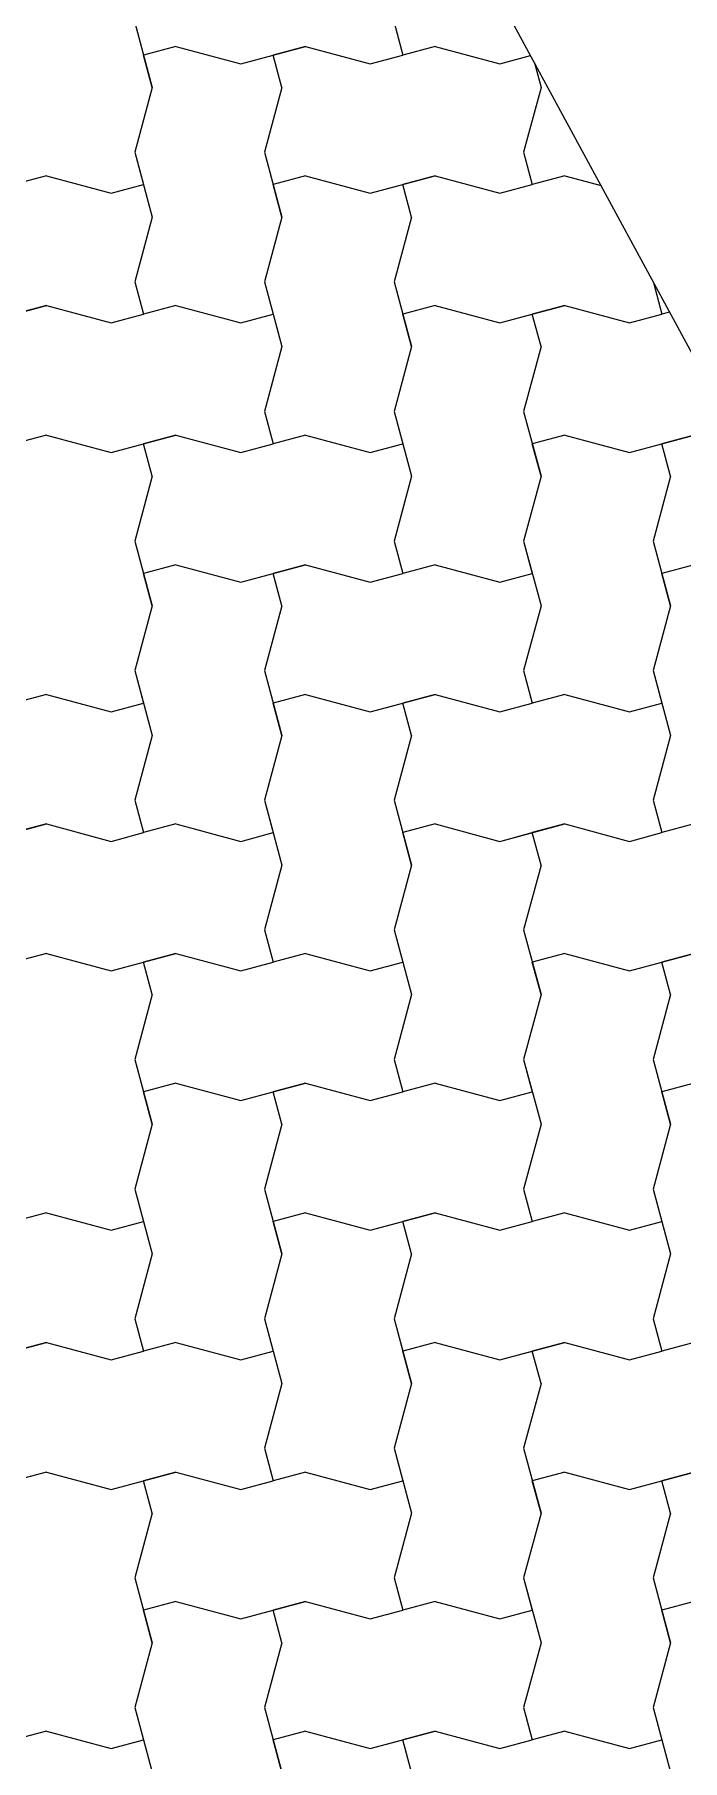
# Model space of a CAD drawing. Header units: metres. Extents: x -111189 to -108577, y -72951 to -72647.
# Drawn here: x -111163.842 to -111163.342, y -72947.889 to -72946.557 of the extents above; entities that cross this region are included whole.
import ezdxf

# ---------------------------------------------------------------- set-up
doc = ezdxf.new("R2010")
doc.units = ezdxf.units.M
doc.header["$MEASUREMENT"] = 0
doc.set_wipeout_variables(frame=1)
doc.linetypes.add('Wipeout_Contour', pattern=[1, 0, -1])
doc.layers.add('02 - PASSEIOS', color=7, linetype='Continuous')

# ---------------------------------------------------------------- blocks, each defined once
blk = doc.blocks.new('*X25', base_point=(-110957.0649, -73026.2797))
at = {"layer": '02 - PASSEIOS', "color": 253, "linetype": 'Continuous', "lineweight": 9}
for p, q in [((-111163.7649, -72946.548), (-111163.7515, -72946.598)), ((-111163.5649, -72946.548), (-111163.5582, -72946.573)), ((-111163.7332, -72946.5663), (-111163.7582, -72946.573)), ((-111163.7332, -72946.5663), (-111163.7582, -72946.573)), ((-111163.7332, -72946.5663), (-111163.6832, -72946.5797)), ((-111163.7332, -72946.5663), (-111163.6832, -72946.5797)), ((-111163.6832, -72946.5797), (-111163.6332, -72946.5663)), ((-111163.6332, -72946.5663), (-111163.6582, -72946.573)), ((-111163.6332, -72946.5663), (-111163.5832, -72946.5797)), ((-111163.6332, -72946.5663), (-111163.5832, -72946.5797)), ((-111163.5332, -72946.5663), (-111163.5582, -72946.573)), ((-111163.5332, -72946.5663), (-111163.4832, -72946.5797)), ((-111163.7515, -72946.598), (-111163.7582, -72946.573)), ((-111163.6832, -72946.5797), (-111163.6582, -72946.573)), ((-111163.6515, -72946.598), (-111163.6582, -72946.573)), ((-111163.5832, -72946.5797), (-111163.5582, -72946.573)), ((-111163.5832, -72946.5797), (-111163.5582, -72946.573)), ((-111163.4832, -72946.5797), (-111163.4596, -72946.5734)), ((-111163.4566, -72946.579), (-111163.4515, -72946.598)), ((-111163.7515, -72946.598), (-111163.7649, -72946.648)), ((-111163.7515, -72946.598), (-111163.7649, -72946.648)), ((-111163.6515, -72946.598), (-111163.6649, -72946.648)), ((-111163.4515, -72946.598), (-111163.4649, -72946.648)), ((-111163.7649, -72946.648), (-111163.7582, -72946.673)), ((-111163.7649, -72946.648), (-111163.7515, -72946.698)), ((-111163.6649, -72946.648), (-111163.6515, -72946.698)), ((-111163.4649, -72946.648), (-111163.4582, -72946.673)), ((-111163.8332, -72946.6663), (-111163.8582, -72946.673)), ((-111163.8332, -72946.6663), (-111163.7832, -72946.6797)), ((-111163.7832, -72946.6797), (-111163.7582, -72946.673)), ((-111163.6332, -72946.6663), (-111163.6582, -72946.673)), ((-111163.6332, -72946.6663), (-111163.6582, -72946.673)), ((-111163.6515, -72946.698), (-111163.6582, -72946.673)), ((-111163.6332, -72946.6663), (-111163.5832, -72946.6797)), ((-111163.6332, -72946.6663), (-111163.5832, -72946.6797)), ((-111163.5832, -72946.6797), (-111163.5332, -72946.6663)), ((-111163.5832, -72946.6797), (-111163.5582, -72946.673)), ((-111163.5332, -72946.6663), (-111163.5582, -72946.673)), ((-111163.5515, -72946.698), (-111163.5582, -72946.673)), ((-111163.5332, -72946.6663), (-111163.4832, -72946.6797)), ((-111163.5332, -72946.6663), (-111163.4832, -72946.6797)), ((-111163.4832, -72946.6797), (-111163.4582, -72946.673)), ((-111163.4832, -72946.6797), (-111163.4582, -72946.673)), ((-111163.4332, -72946.6663), (-111163.4582, -72946.673)), ((-111163.4332, -72946.6663), (-111163.4052, -72946.6738)), ((-111163.7515, -72946.698), (-111163.7649, -72946.748)), ((-111163.6515, -72946.698), (-111163.6649, -72946.748)), ((-111163.6515, -72946.698), (-111163.6649, -72946.748)), ((-111163.5515, -72946.698), (-111163.5649, -72946.748)), ((-111163.7649, -72946.748), (-111163.7582, -72946.773)), ((-111163.6649, -72946.748), (-111163.6582, -72946.773)), ((-111163.6649, -72946.748), (-111163.6515, -72946.798)), ((-111163.5649, -72946.748), (-111163.5515, -72946.798)), ((-111163.3647, -72946.7486), (-111163.3582, -72946.773)), ((-111163.8832, -72946.7797), (-111163.8332, -72946.7663)), ((-111163.8332, -72946.7663), (-111163.8582, -72946.773)), ((-111163.8332, -72946.7663), (-111163.7832, -72946.7797)), ((-111163.8332, -72946.7663), (-111163.7832, -72946.7797)), ((-111163.7332, -72946.7663), (-111163.7582, -72946.773)), ((-111163.7332, -72946.7663), (-111163.6832, -72946.7797)), ((-111163.5332, -72946.7663), (-111163.5582, -72946.773)), ((-111163.5332, -72946.7663), (-111163.5582, -72946.773)), ((-111163.5332, -72946.7663), (-111163.4832, -72946.7797)), ((-111163.5332, -72946.7663), (-111163.4832, -72946.7797)), ((-111163.4832, -72946.7797), (-111163.4332, -72946.7663)), ((-111163.4332, -72946.7663), (-111163.4582, -72946.773)), ((-111163.4332, -72946.7663), (-111163.3832, -72946.7797)), ((-111163.4332, -72946.7663), (-111163.3832, -72946.7797)), ((-111163.7832, -72946.7797), (-111163.7582, -72946.773)), ((-111163.7832, -72946.7797), (-111163.7582, -72946.773)), ((-111163.6832, -72946.7797), (-111163.6582, -72946.773)), ((-111163.5515, -72946.798), (-111163.5582, -72946.773)), ((-111163.4832, -72946.7797), (-111163.4582, -72946.773)), ((-111163.4515, -72946.798), (-111163.4582, -72946.773)), ((-111163.3832, -72946.7797), (-111163.3582, -72946.773)), ((-111163.3832, -72946.7797), (-111163.3582, -72946.773)), ((-111163.3523, -72946.7715), (-111163.3582, -72946.773)), ((-111163.6515, -72946.798), (-111163.6649, -72946.848)), ((-111163.5515, -72946.798), (-111163.5649, -72946.848)), ((-111163.5515, -72946.798), (-111163.5649, -72946.848)), ((-111163.4515, -72946.798), (-111163.4649, -72946.848)), ((-111163.6649, -72946.848), (-111163.6582, -72946.873)), ((-111163.5649, -72946.848), (-111163.5582, -72946.873)), ((-111163.5649, -72946.848), (-111163.5515, -72946.898)), ((-111163.4649, -72946.848), (-111163.4515, -72946.898)), ((-111163.8332, -72946.8663), (-111163.8582, -72946.873)), ((-111163.8332, -72946.8663), (-111163.8582, -72946.873)), ((-111163.8332, -72946.8663), (-111163.7832, -72946.8797)), ((-111163.8332, -72946.8663), (-111163.7832, -72946.8797)), ((-111163.7832, -72946.8797), (-111163.7332, -72946.8663)), ((-111163.7832, -72946.8797), (-111163.7582, -72946.873)), ((-111163.7332, -72946.8663), (-111163.7582, -72946.873)), ((-111163.7515, -72946.898), (-111163.7582, -72946.873)), ((-111163.7332, -72946.8663), (-111163.6832, -72946.8797)), ((-111163.7332, -72946.8663), (-111163.6832, -72946.8797)), ((-111163.6832, -72946.8797), (-111163.6582, -72946.873)), ((-111163.6832, -72946.8797), (-111163.6582, -72946.873)), ((-111163.6332, -72946.8663), (-111163.6582, -72946.873)), ((-111163.6332, -72946.8663), (-111163.5832, -72946.8797)), ((-111163.5832, -72946.8797), (-111163.5582, -72946.873)), ((-111163.4332, -72946.8663), (-111163.4582, -72946.873)), ((-111163.4332, -72946.8663), (-111163.4582, -72946.873)), ((-111163.4515, -72946.898), (-111163.4582, -72946.873)), ((-111163.4332, -72946.8663), (-111163.3832, -72946.8797)), ((-111163.4332, -72946.8663), (-111163.3832, -72946.8797)), ((-111163.3832, -72946.8797), (-111163.3332, -72946.8663)), ((-111163.3832, -72946.8797), (-111163.3582, -72946.873)), ((-111163.3332, -72946.8663), (-111163.3582, -72946.873)), ((-111163.3515, -72946.898), (-111163.3582, -72946.873)), ((-111163.7515, -72946.898), (-111163.7649, -72946.948)), ((-111163.5515, -72946.898), (-111163.5649, -72946.948)), ((-111163.4515, -72946.898), (-111163.4649, -72946.948)), ((-111163.4515, -72946.898), (-111163.4649, -72946.948)), ((-111163.3515, -72946.898), (-111163.3649, -72946.948)), ((-111163.7649, -72946.948), (-111163.7515, -72946.998)), ((-111163.5649, -72946.948), (-111163.5582, -72946.973)), ((-111163.4649, -72946.948), (-111163.4582, -72946.973)), ((-111163.4649, -72946.948), (-111163.4515, -72946.998)), ((-111163.3649, -72946.948), (-111163.3515, -72946.998)), ((-111163.7332, -72946.9663), (-111163.7582, -72946.973)), ((-111163.7332, -72946.9663), (-111163.7582, -72946.973)), ((-111163.7332, -72946.9663), (-111163.6832, -72946.9797)), ((-111163.7332, -72946.9663), (-111163.6832, -72946.9797)), ((-111163.6832, -72946.9797), (-111163.6332, -72946.9663)), ((-111163.6332, -72946.9663), (-111163.6582, -72946.973)), ((-111163.6332, -72946.9663), (-111163.5832, -72946.9797)), ((-111163.6332, -72946.9663), (-111163.5832, -72946.9797)), ((-111163.5332, -72946.9663), (-111163.5582, -72946.973)), ((-111163.5332, -72946.9663), (-111163.4832, -72946.9797)), ((-111163.3332, -72946.9663), (-111163.3582, -72946.973)), ((-111163.3332, -72946.9663), (-111163.3582, -72946.973)), ((-111163.7515, -72946.998), (-111163.7582, -72946.973)), ((-111163.6832, -72946.9797), (-111163.6582, -72946.973)), ((-111163.6515, -72946.998), (-111163.6582, -72946.973)), ((-111163.5832, -72946.9797), (-111163.5582, -72946.973)), ((-111163.5832, -72946.9797), (-111163.5582, -72946.973)), ((-111163.4832, -72946.9797), (-111163.4582, -72946.973)), ((-111163.3515, -72946.998), (-111163.3582, -72946.973)), ((-111163.7515, -72946.998), (-111163.7649, -72947.048)), ((-111163.7515, -72946.998), (-111163.7649, -72947.048)), ((-111163.6515, -72946.998), (-111163.6649, -72947.048)), ((-111163.4515, -72946.998), (-111163.4649, -72947.048)), ((-111163.3515, -72946.998), (-111163.3649, -72947.048)), ((-111163.3515, -72946.998), (-111163.3649, -72947.048)), ((-111163.7649, -72947.048), (-111163.7582, -72947.073)), ((-111163.7649, -72947.048), (-111163.7515, -72947.098)), ((-111163.6649, -72947.048), (-111163.6515, -72947.098)), ((-111163.4649, -72947.048), (-111163.4582, -72947.073)), ((-111163.3649, -72947.048), (-111163.3582, -72947.073)), ((-111163.3649, -72947.048), (-111163.3515, -72947.098)), ((-111163.8332, -72947.0663), (-111163.8582, -72947.073)), ((-111163.8332, -72947.0663), (-111163.7832, -72947.0797)), ((-111163.7832, -72947.0797), (-111163.7582, -72947.073)), ((-111163.6332, -72947.0663), (-111163.6582, -72947.073)), ((-111163.6332, -72947.0663), (-111163.6582, -72947.073)), ((-111163.6515, -72947.098), (-111163.6582, -72947.073)), ((-111163.6332, -72947.0663), (-111163.5832, -72947.0797)), ((-111163.6332, -72947.0663), (-111163.5832, -72947.0797)), ((-111163.5832, -72947.0797), (-111163.5332, -72947.0663)), ((-111163.5832, -72947.0797), (-111163.5582, -72947.073)), ((-111163.5332, -72947.0663), (-111163.5582, -72947.073)), ((-111163.5515, -72947.098), (-111163.5582, -72947.073)), ((-111163.5332, -72947.0663), (-111163.4832, -72947.0797)), ((-111163.5332, -72947.0663), (-111163.4832, -72947.0797)), ((-111163.4832, -72947.0797), (-111163.4582, -72947.073)), ((-111163.4832, -72947.0797), (-111163.4582, -72947.073)), ((-111163.4332, -72947.0663), (-111163.4582, -72947.073)), ((-111163.4332, -72947.0663), (-111163.3832, -72947.0797)), ((-111163.3832, -72947.0797), (-111163.3582, -72947.073)), ((-111163.7515, -72947.098), (-111163.7649, -72947.148)), ((-111163.6515, -72947.098), (-111163.6649, -72947.148)), ((-111163.6515, -72947.098), (-111163.6649, -72947.148)), ((-111163.5515, -72947.098), (-111163.5649, -72947.148)), ((-111163.3515, -72947.098), (-111163.3649, -72947.148)), ((-111163.7649, -72947.148), (-111163.7582, -72947.173)), ((-111163.6649, -72947.148), (-111163.6582, -72947.173)), ((-111163.6649, -72947.148), (-111163.6515, -72947.198)), ((-111163.5649, -72947.148), (-111163.5515, -72947.198)), ((-111163.3649, -72947.148), (-111163.3582, -72947.173)), ((-111163.8832, -72947.1797), (-111163.8332, -72947.1663)), ((-111163.8332, -72947.1663), (-111163.8582, -72947.173)), ((-111163.8332, -72947.1663), (-111163.7832, -72947.1797)), ((-111163.8332, -72947.1663), (-111163.7832, -72947.1797)), ((-111163.7332, -72947.1663), (-111163.7582, -72947.173)), ((-111163.7332, -72947.1663), (-111163.6832, -72947.1797)), ((-111163.5332, -72947.1663), (-111163.5582, -72947.173)), ((-111163.5332, -72947.1663), (-111163.5582, -72947.173)), ((-111163.5332, -72947.1663), (-111163.4832, -72947.1797)), ((-111163.5332, -72947.1663), (-111163.4832, -72947.1797)), ((-111163.4832, -72947.1797), (-111163.4332, -72947.1663)), ((-111163.4332, -72947.1663), (-111163.4582, -72947.173)), ((-111163.4332, -72947.1663), (-111163.3832, -72947.1797)), ((-111163.4332, -72947.1663), (-111163.3832, -72947.1797)), ((-111163.3332, -72947.1663), (-111163.3582, -72947.173)), ((-111163.7832, -72947.1797), (-111163.7582, -72947.173)), ((-111163.7832, -72947.1797), (-111163.7582, -72947.173)), ((-111163.6832, -72947.1797), (-111163.6582, -72947.173)), ((-111163.5515, -72947.198), (-111163.5582, -72947.173)), ((-111163.4832, -72947.1797), (-111163.4582, -72947.173)), ((-111163.4515, -72947.198), (-111163.4582, -72947.173)), ((-111163.3832, -72947.1797), (-111163.3582, -72947.173)), ((-111163.3832, -72947.1797), (-111163.3582, -72947.173)), ((-111163.6515, -72947.198), (-111163.6649, -72947.248)), ((-111163.5515, -72947.198), (-111163.5649, -72947.248)), ((-111163.5515, -72947.198), (-111163.5649, -72947.248)), ((-111163.4515, -72947.198), (-111163.4649, -72947.248)), ((-111163.6649, -72947.248), (-111163.6582, -72947.273)), ((-111163.5649, -72947.248), (-111163.5582, -72947.273)), ((-111163.5649, -72947.248), (-111163.5515, -72947.298)), ((-111163.4649, -72947.248), (-111163.4515, -72947.298)), ((-111163.8332, -72947.2663), (-111163.8582, -72947.273)), ((-111163.8332, -72947.2663), (-111163.8582, -72947.273)), ((-111163.8332, -72947.2663), (-111163.7832, -72947.2797)), ((-111163.8332, -72947.2663), (-111163.7832, -72947.2797)), ((-111163.7832, -72947.2797), (-111163.7332, -72947.2663)), ((-111163.7832, -72947.2797), (-111163.7582, -72947.273)), ((-111163.7332, -72947.2663), (-111163.7582, -72947.273)), ((-111163.7515, -72947.298), (-111163.7582, -72947.273)), ((-111163.7332, -72947.2663), (-111163.6832, -72947.2797)), ((-111163.7332, -72947.2663), (-111163.6832, -72947.2797)), ((-111163.6832, -72947.2797), (-111163.6582, -72947.273)), ((-111163.6832, -72947.2797), (-111163.6582, -72947.273)), ((-111163.6332, -72947.2663), (-111163.6582, -72947.273)), ((-111163.6332, -72947.2663), (-111163.5832, -72947.2797)), ((-111163.5832, -72947.2797), (-111163.5582, -72947.273)), ((-111163.4332, -72947.2663), (-111163.4582, -72947.273)), ((-111163.4332, -72947.2663), (-111163.4582, -72947.273)), ((-111163.4515, -72947.298), (-111163.4582, -72947.273)), ((-111163.4332, -72947.2663), (-111163.3832, -72947.2797)), ((-111163.4332, -72947.2663), (-111163.3832, -72947.2797)), ((-111163.3832, -72947.2797), (-111163.3332, -72947.2663)), ((-111163.3832, -72947.2797), (-111163.3582, -72947.273)), ((-111163.3332, -72947.2663), (-111163.3582, -72947.273)), ((-111163.3515, -72947.298), (-111163.3582, -72947.273)), ((-111163.7515, -72947.298), (-111163.7649, -72947.348)), ((-111163.5515, -72947.298), (-111163.5649, -72947.348)), ((-111163.4515, -72947.298), (-111163.4649, -72947.348)), ((-111163.4515, -72947.298), (-111163.4649, -72947.348)), ((-111163.3515, -72947.298), (-111163.3649, -72947.348)), ((-111163.7649, -72947.348), (-111163.7515, -72947.398)), ((-111163.5649, -72947.348), (-111163.5582, -72947.373)), ((-111163.4649, -72947.348), (-111163.4582, -72947.373)), ((-111163.4649, -72947.348), (-111163.4515, -72947.398)), ((-111163.3649, -72947.348), (-111163.3515, -72947.398)), ((-111163.7332, -72947.3663), (-111163.7582, -72947.373)), ((-111163.7332, -72947.3663), (-111163.7582, -72947.373)), ((-111163.7332, -72947.3663), (-111163.6832, -72947.3797)), ((-111163.7332, -72947.3663), (-111163.6832, -72947.3797)), ((-111163.6832, -72947.3797), (-111163.6332, -72947.3663)), ((-111163.6332, -72947.3663), (-111163.6582, -72947.373)), ((-111163.6332, -72947.3663), (-111163.5832, -72947.3797)), ((-111163.6332, -72947.3663), (-111163.5832, -72947.3797)), ((-111163.5332, -72947.3663), (-111163.5582, -72947.373)), ((-111163.5332, -72947.3663), (-111163.4832, -72947.3797)), ((-111163.3332, -72947.3663), (-111163.3582, -72947.373)), ((-111163.3332, -72947.3663), (-111163.3582, -72947.373)), ((-111163.7515, -72947.398), (-111163.7582, -72947.373)), ((-111163.6832, -72947.3797), (-111163.6582, -72947.373)), ((-111163.6515, -72947.398), (-111163.6582, -72947.373)), ((-111163.5832, -72947.3797), (-111163.5582, -72947.373)), ((-111163.5832, -72947.3797), (-111163.5582, -72947.373)), ((-111163.4832, -72947.3797), (-111163.4582, -72947.373)), ((-111163.3515, -72947.398), (-111163.3582, -72947.373)), ((-111163.7515, -72947.398), (-111163.7649, -72947.448)), ((-111163.7515, -72947.398), (-111163.7649, -72947.448)), ((-111163.6515, -72947.398), (-111163.6649, -72947.448)), ((-111163.4515, -72947.398), (-111163.4649, -72947.448)), ((-111163.3515, -72947.398), (-111163.3649, -72947.448)), ((-111163.3515, -72947.398), (-111163.3649, -72947.448)), ((-111163.7649, -72947.448), (-111163.7582, -72947.473)), ((-111163.7649, -72947.448), (-111163.7515, -72947.498)), ((-111163.6649, -72947.448), (-111163.6515, -72947.498)), ((-111163.4649, -72947.448), (-111163.4582, -72947.473)), ((-111163.3649, -72947.448), (-111163.3582, -72947.473)), ((-111163.3649, -72947.448), (-111163.3515, -72947.498)), ((-111163.8332, -72947.4663), (-111163.8582, -72947.473)), ((-111163.8332, -72947.4663), (-111163.7832, -72947.4797)), ((-111163.7832, -72947.4797), (-111163.7582, -72947.473)), ((-111163.6332, -72947.4663), (-111163.6582, -72947.473)), ((-111163.6332, -72947.4663), (-111163.6582, -72947.473)), ((-111163.6515, -72947.498), (-111163.6582, -72947.473)), ((-111163.6332, -72947.4663), (-111163.5832, -72947.4797)), ((-111163.6332, -72947.4663), (-111163.5832, -72947.4797)), ((-111163.5832, -72947.4797), (-111163.5332, -72947.4663)), ((-111163.5832, -72947.4797), (-111163.5582, -72947.473)), ((-111163.5332, -72947.4663), (-111163.5582, -72947.473)), ((-111163.5515, -72947.498), (-111163.5582, -72947.473)), ((-111163.5332, -72947.4663), (-111163.4832, -72947.4797)), ((-111163.5332, -72947.4663), (-111163.4832, -72947.4797)), ((-111163.4832, -72947.4797), (-111163.4582, -72947.473)), ((-111163.4832, -72947.4797), (-111163.4582, -72947.473)), ((-111163.4332, -72947.4663), (-111163.4582, -72947.473)), ((-111163.4332, -72947.4663), (-111163.3832, -72947.4797)), ((-111163.3832, -72947.4797), (-111163.3582, -72947.473)), ((-111163.7515, -72947.498), (-111163.7649, -72947.548)), ((-111163.6515, -72947.498), (-111163.6649, -72947.548)), ((-111163.6515, -72947.498), (-111163.6649, -72947.548)), ((-111163.5515, -72947.498), (-111163.5649, -72947.548)), ((-111163.3515, -72947.498), (-111163.3649, -72947.548)), ((-111163.7649, -72947.548), (-111163.7582, -72947.573)), ((-111163.6649, -72947.548), (-111163.6582, -72947.573)), ((-111163.6649, -72947.548), (-111163.6515, -72947.598)), ((-111163.5649, -72947.548), (-111163.5515, -72947.598)), ((-111163.3649, -72947.548), (-111163.3582, -72947.573)), ((-111163.8832, -72947.5797), (-111163.8332, -72947.5663)), ((-111163.8332, -72947.5663), (-111163.8582, -72947.573)), ((-111163.8332, -72947.5663), (-111163.7832, -72947.5797)), ((-111163.8332, -72947.5663), (-111163.7832, -72947.5797)), ((-111163.7332, -72947.5663), (-111163.7582, -72947.573)), ((-111163.7332, -72947.5663), (-111163.6832, -72947.5797)), ((-111163.5332, -72947.5663), (-111163.5582, -72947.573)), ((-111163.5332, -72947.5663), (-111163.5582, -72947.573)), ((-111163.5332, -72947.5663), (-111163.4832, -72947.5797)), ((-111163.5332, -72947.5663), (-111163.4832, -72947.5797)), ((-111163.4832, -72947.5797), (-111163.4332, -72947.5663)), ((-111163.4332, -72947.5663), (-111163.4582, -72947.573)), ((-111163.4332, -72947.5663), (-111163.3832, -72947.5797)), ((-111163.4332, -72947.5663), (-111163.3832, -72947.5797)), ((-111163.3332, -72947.5663), (-111163.3582, -72947.573)), ((-111163.7832, -72947.5797), (-111163.7582, -72947.573)), ((-111163.7832, -72947.5797), (-111163.7582, -72947.573)), ((-111163.6832, -72947.5797), (-111163.6582, -72947.573)), ((-111163.5515, -72947.598), (-111163.5582, -72947.573)), ((-111163.4832, -72947.5797), (-111163.4582, -72947.573)), ((-111163.4515, -72947.598), (-111163.4582, -72947.573)), ((-111163.3832, -72947.5797), (-111163.3582, -72947.573)), ((-111163.3832, -72947.5797), (-111163.3582, -72947.573)), ((-111163.6515, -72947.598), (-111163.6649, -72947.648)), ((-111163.5515, -72947.598), (-111163.5649, -72947.648)), ((-111163.5515, -72947.598), (-111163.5649, -72947.648)), ((-111163.4515, -72947.598), (-111163.4649, -72947.648)), ((-111163.6649, -72947.648), (-111163.6582, -72947.673)), ((-111163.5649, -72947.648), (-111163.5582, -72947.673)), ((-111163.5649, -72947.648), (-111163.5515, -72947.698)), ((-111163.4649, -72947.648), (-111163.4515, -72947.698)), ((-111163.8332, -72947.6663), (-111163.8582, -72947.673)), ((-111163.8332, -72947.6663), (-111163.8582, -72947.673)), ((-111163.8332, -72947.6663), (-111163.7832, -72947.6797)), ((-111163.8332, -72947.6663), (-111163.7832, -72947.6797)), ((-111163.7832, -72947.6797), (-111163.7332, -72947.6663)), ((-111163.7832, -72947.6797), (-111163.7582, -72947.673)), ((-111163.7332, -72947.6663), (-111163.7582, -72947.673)), ((-111163.7515, -72947.698), (-111163.7582, -72947.673)), ((-111163.7332, -72947.6663), (-111163.6832, -72947.6797)), ((-111163.7332, -72947.6663), (-111163.6832, -72947.6797)), ((-111163.6832, -72947.6797), (-111163.6582, -72947.673)), ((-111163.6832, -72947.6797), (-111163.6582, -72947.673)), ((-111163.6332, -72947.6663), (-111163.6582, -72947.673)), ((-111163.6332, -72947.6663), (-111163.5832, -72947.6797)), ((-111163.5832, -72947.6797), (-111163.5582, -72947.673)), ((-111163.4332, -72947.6663), (-111163.4582, -72947.673)), ((-111163.4332, -72947.6663), (-111163.4582, -72947.673)), ((-111163.4515, -72947.698), (-111163.4582, -72947.673)), ((-111163.4332, -72947.6663), (-111163.3832, -72947.6797)), ((-111163.4332, -72947.6663), (-111163.3832, -72947.6797)), ((-111163.3832, -72947.6797), (-111163.3332, -72947.6663)), ((-111163.3832, -72947.6797), (-111163.3582, -72947.673)), ((-111163.3332, -72947.6663), (-111163.3582, -72947.673)), ((-111163.3515, -72947.698), (-111163.3582, -72947.673)), ((-111163.7515, -72947.698), (-111163.7649, -72947.748)), ((-111163.5515, -72947.698), (-111163.5649, -72947.748)), ((-111163.4515, -72947.698), (-111163.4649, -72947.748)), ((-111163.4515, -72947.698), (-111163.4649, -72947.748)), ((-111163.3515, -72947.698), (-111163.3649, -72947.748)), ((-111163.7649, -72947.748), (-111163.7515, -72947.798)), ((-111163.5649, -72947.748), (-111163.5582, -72947.773)), ((-111163.4649, -72947.748), (-111163.4582, -72947.773)), ((-111163.4649, -72947.748), (-111163.4515, -72947.798)), ((-111163.3649, -72947.748), (-111163.3515, -72947.798)), ((-111163.7332, -72947.7663), (-111163.7582, -72947.773)), ((-111163.7332, -72947.7663), (-111163.7582, -72947.773)), ((-111163.7332, -72947.7663), (-111163.6832, -72947.7797)), ((-111163.7332, -72947.7663), (-111163.6832, -72947.7797)), ((-111163.6832, -72947.7797), (-111163.6332, -72947.7663)), ((-111163.6332, -72947.7663), (-111163.6582, -72947.773)), ((-111163.6332, -72947.7663), (-111163.5832, -72947.7797)), ((-111163.6332, -72947.7663), (-111163.5832, -72947.7797)), ((-111163.5332, -72947.7663), (-111163.5582, -72947.773)), ((-111163.5332, -72947.7663), (-111163.4832, -72947.7797)), ((-111163.3332, -72947.7663), (-111163.3582, -72947.773)), ((-111163.3332, -72947.7663), (-111163.3582, -72947.773)), ((-111163.7515, -72947.798), (-111163.7582, -72947.773)), ((-111163.6832, -72947.7797), (-111163.6582, -72947.773)), ((-111163.6515, -72947.798), (-111163.6582, -72947.773)), ((-111163.5832, -72947.7797), (-111163.5582, -72947.773)), ((-111163.5832, -72947.7797), (-111163.5582, -72947.773)), ((-111163.4832, -72947.7797), (-111163.4582, -72947.773)), ((-111163.3515, -72947.798), (-111163.3582, -72947.773)), ((-111163.7515, -72947.798), (-111163.7649, -72947.848)), ((-111163.7515, -72947.798), (-111163.7649, -72947.848)), ((-111163.6515, -72947.798), (-111163.6649, -72947.848)), ((-111163.4515, -72947.798), (-111163.4649, -72947.848)), ((-111163.3515, -72947.798), (-111163.3649, -72947.848)), ((-111163.3515, -72947.798), (-111163.3649, -72947.848)), ((-111163.7649, -72947.848), (-111163.7582, -72947.873)), ((-111163.7649, -72947.848), (-111163.7515, -72947.898)), ((-111163.6649, -72947.848), (-111163.6515, -72947.898)), ((-111163.4649, -72947.848), (-111163.4582, -72947.873)), ((-111163.3649, -72947.848), (-111163.3582, -72947.873)), ((-111163.3649, -72947.848), (-111163.3515, -72947.898)), ((-111163.8332, -72947.8663), (-111163.8582, -72947.873)), ((-111163.8332, -72947.8663), (-111163.7832, -72947.8797)), ((-111163.6332, -72947.8663), (-111163.6582, -72947.873)), ((-111163.6332, -72947.8663), (-111163.6582, -72947.873)), ((-111163.6332, -72947.8663), (-111163.5832, -72947.8797)), ((-111163.6332, -72947.8663), (-111163.5832, -72947.8797)), ((-111163.5832, -72947.8797), (-111163.5332, -72947.8663)), ((-111163.5332, -72947.8663), (-111163.5582, -72947.873)), ((-111163.5332, -72947.8663), (-111163.4832, -72947.8797)), ((-111163.5332, -72947.8663), (-111163.4832, -72947.8797)), ((-111163.4332, -72947.8663), (-111163.4582, -72947.873)), ((-111163.4332, -72947.8663), (-111163.3832, -72947.8797)), ((-111163.7832, -72947.8797), (-111163.7582, -72947.873)), ((-111163.6515, -72947.898), (-111163.6582, -72947.873)), ((-111163.5832, -72947.8797), (-111163.5582, -72947.873)), ((-111163.5515, -72947.898), (-111163.5582, -72947.873)), ((-111163.4832, -72947.8797), (-111163.4582, -72947.873)), ((-111163.4832, -72947.8797), (-111163.4582, -72947.873)), ((-111163.3832, -72947.8797), (-111163.3582, -72947.873))]:
    blk.add_line(p, q, dxfattribs=at)
blk = doc.blocks.new('Malha_8_1', base_point=(-111182.45, -72914.5203))
at = {"color": 254, "linetype": 'Wipeout_Contour', "lineweight": 0, "ltscale": 1861428.278801215}
blk.add_wipeout([(-111182.45, -72914.5203), (-111181.1398, -72916.9324), (-111179.283, -72920.3506), (-111178.6992, -72921.4255), (-111173.1932, -72931.5618), (-111171.3979, -72934.867), (-111163.9365, -72948.6033), (-111162.5896, -72948.18), (-111170.1617, -72934.1975), (-111171.9536, -72930.8885), (-111177.4458, -72920.7467), (-111178.0283, -72919.6711), (-111179.8807, -72916.2505), (-111181.0503, -72914.0907)], dxfattribs=at).dxf.layer = '02 - PASSEIOS'
at = {"layer": '02 - PASSEIOS', "color": 7, "linetype": 'Continuous', "lineweight": 13, "flags": 128}
blk.add_lwpolyline([(-111182.45, -72914.5203), (-111181.0503, -72914.0907), (-111179.8807, -72916.2505), (-111178.0283, -72919.6711), (-111177.4458, -72920.7467), (-111171.9536, -72930.8885), (-111170.1617, -72934.1975), (-111162.5896, -72948.18), (-111163.9365, -72948.6033), (-111171.3979, -72934.867), (-111173.1932, -72931.5618), (-111178.6992, -72921.4255), (-111179.283, -72920.3506), (-111181.1398, -72916.9324)], close=True, dxfattribs=at)
at = {"layer": '02 - PASSEIOS', "color": 7, "lineweight": 13}
blk.add_blockref('*X25', (-110957.0649, -73026.2797), dxfattribs=at)

msp = doc.modelspace()

# ---------------------------------------------------------------- block references
at = {"layer": '02 - PASSEIOS', "color": 7, "lineweight": 13}
msp.add_blockref('Malha_8_1', (-111182.45, -72914.5203), dxfattribs=at)

doc.saveas('drawing.dxf')
